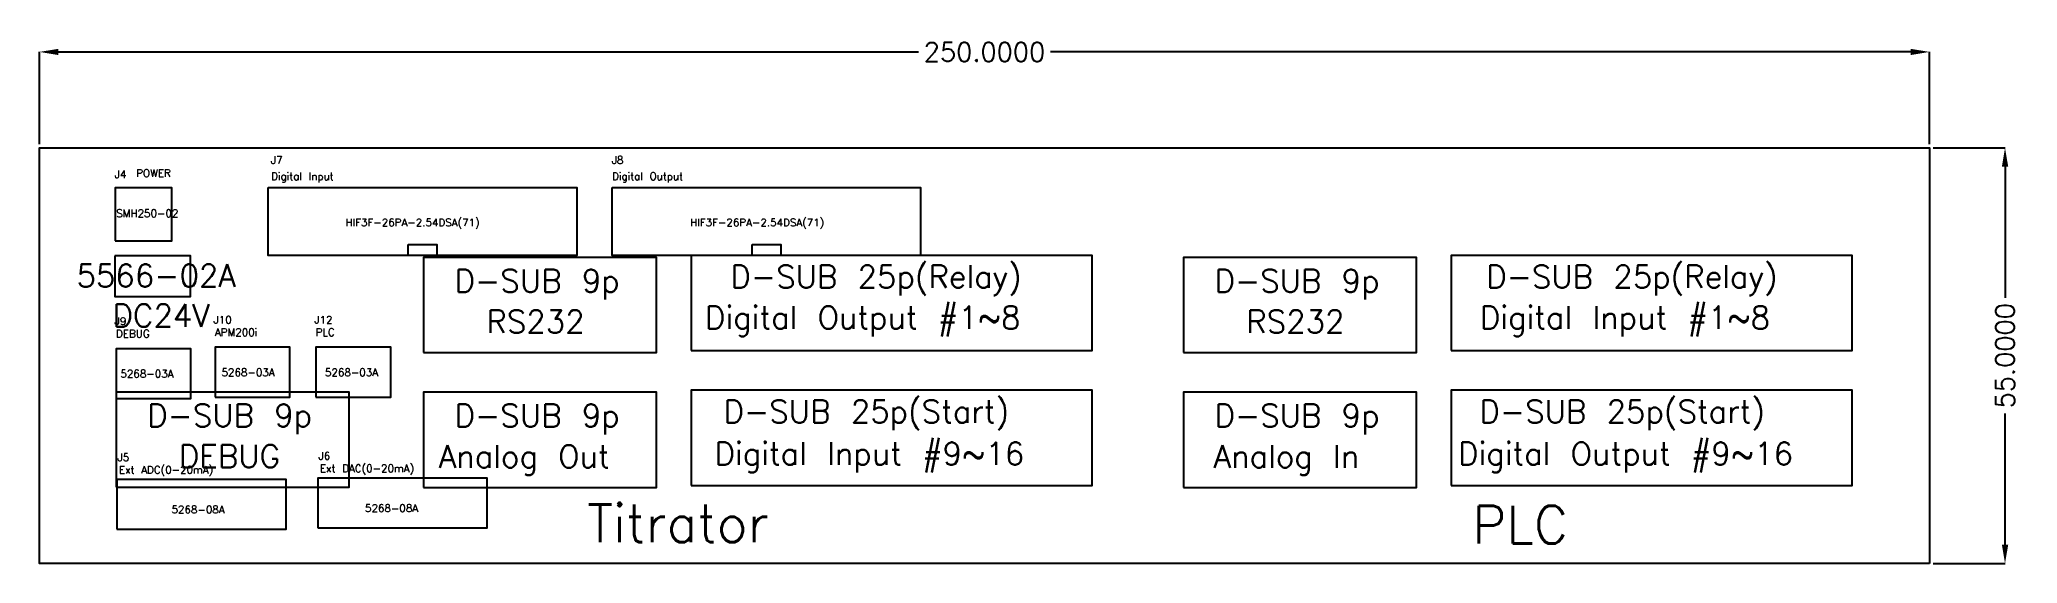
# Model space of a CAD drawing. Header units: millimetres. Extents: x -210 to 52, y 68 to 138.
import ezdxf

# ---------------------------------------------------------------- set-up
doc = ezdxf.new("R2010")
doc.units = ezdxf.units.MM
doc.layers.add('DIMENSION', color=3, linetype='Continuous', lineweight=25)
doc.styles.get("Standard").update_dxf_attribs({"font": 'txt.shx'})
doc.dimstyles.get("Standard").update_dxf_attribs({"dimscale": 100, "dimtxt": 2.5, "dimasz": 2.5, "dimexe": 0, "dimexo": 0.5, "dimgap": 1, "dimtad": 0, "dimtoh": 1, "dimdec": 4, "dimzin": 0, "dimdsep": 46, "dimtxsty": 'Standard', "dimcen": 2.5, "dimadec": 0, "dimazin": 0, "dimtfac": 1, "dimtdec": 4, "dimtofl": 0, "dimtmove": 0, "dimatfit": 3, "dimfxl": 1, "dimtolj": 1, "dimtzin": 0, "dimarcsym": 0})

# ---------------------------------------------------------------- blocks, each defined once
blk = doc.blocks.new('*D9')
at = {"layer": 'Defpoints', "color": 0}
for p in [(40.36, 135.99), (-209.64, 123.29), (40.36, 123.29)]:
    blk.add_point(p, dxfattribs=at)
at = {"layer": 'DIMENSION', "color": 0, "lineweight": -2}
for p, q in [((-209.64, 123.79), (-209.64, 135.99)), ((-207.14, 135.99), (-93.35, 135.99)), ((37.86, 135.99), (-75.93, 135.99)), ((40.36, 123.79), (40.36, 135.99))]:
    blk.add_line(p, q, dxfattribs=at)
at = {"layer": 'DIMENSION', "color": 0}
for points in [[(-207.14, 136.4), (-207.14, 135.57), (-209.64, 135.99)], [(37.86, 135.57), (37.86, 136.4), (40.36, 135.99)]]:
    blk.add_solid(points, dxfattribs=at)
at = {"layer": 'DIMENSION', "color": 0, "insert": (-84.64, 135.99), "char_height": 2.5, "attachment_point": 5}
blk.add_mtext('\\A1;250.0000', dxfattribs=at)
blk = doc.blocks.new('*D10')
at = {"layer": 'Defpoints', "color": 0}
for p in [(40.36, 123.29), (40.36, 68.29), (50.36, 68.29)]:
    blk.add_point(p, dxfattribs=at)
at = {"layer": 'DIMENSION', "color": 0, "lineweight": -2}
for p, q in [((40.86, 123.29), (50.36, 123.29)), ((50.36, 120.79), (50.36, 103.46)), ((50.36, 70.79), (50.36, 88.13)), ((40.86, 68.29), (50.36, 68.29))]:
    blk.add_line(p, q, dxfattribs=at)
at = {"layer": 'DIMENSION', "color": 0}
for points in [[(50.78, 120.79), (49.94, 120.79), (50.36, 123.29)], [(49.94, 70.79), (50.78, 70.79), (50.36, 68.29)]]:
    blk.add_solid(points, dxfattribs=at)
at = {"layer": 'DIMENSION', "color": 0, "insert": (50.36, 95.79), "char_height": 2.5, "attachment_point": 5, "rotation": 90}
blk.add_mtext('\\A1;55.0000', dxfattribs=at)

msp = doc.modelspace()

# ---------------------------------------------------------------- linework, layer by layer
for points in [[(40.35945, 68.2917), (-209.64055, 68.2917), (-209.64055, 123.2917), (40.35945, 123.2917)], [(-199.66569, 109.02493), (-199.66569, 103.62493), (-189.66569, 103.62493), (-189.66569, 109.02493)], [(-158.83779, 96.18959), (-128.02779, 96.18959), (-128.02779, 108.78959), (-158.83779, 108.78959)], [(-123.43926, 96.4598), (-70.39926, 96.4598), (-70.39926, 109.0598), (-123.43926, 109.0598)], [(-58.31678, 96.18959), (-27.50678, 96.18959), (-27.50678, 108.78959), (-58.31678, 108.78959)], [(-22.91825, 96.4598), (30.12175, 96.4598), (30.12175, 109.0598), (-22.91825, 109.0598)], [(-199.51557, 78.37023), (-168.70557, 78.37023), (-168.70557, 90.97023), (-199.51557, 90.97023)], [(-158.83779, 78.35521), (-128.02779, 78.35521), (-128.02779, 90.95521), (-158.83779, 90.95521)], [(-123.43926, 78.62543), (-70.39926, 78.62543), (-70.39926, 91.22543), (-123.43926, 91.22543)], [(-58.31678, 78.35521), (-27.50678, 78.35521), (-27.50678, 90.95521), (-58.31678, 90.95521)], [(-22.91825, 78.62543), (30.12175, 78.62543), (30.12175, 91.22543), (-22.91825, 91.22543)]]:
    msp.add_lwpolyline(points, close=True)
at = {"color": 2}
for points in [[(-199.62129, 111.00152), (-192.12129, 111.00152), (-192.12129, 118.00152), (-199.62129, 118.00152)], [(-179.38935, 118.05496), (-138.58935, 118.05496), (-138.58935, 109.05496), (-179.38935, 109.05496)], [(-133.8862, 118.05496), (-93.0862, 118.05496), (-93.0862, 109.05496), (-133.8862, 109.05496)], [(-160.89459, 110.50031), (-157.08411, 110.50031), (-157.08411, 109.05496), (-160.89459, 109.05496)], [(-115.39144, 110.50031), (-111.58096, 110.50031), (-111.58096, 109.05496), (-115.39144, 109.05496)], [(-186.43232, 90.29688), (-176.53232, 90.29688), (-176.53232, 96.89688), (-186.43232, 96.89688)], [(-173.09317, 90.29688), (-163.19317, 90.29688), (-163.19317, 96.89688), (-173.09317, 96.89688)], [(-199.51259, 90.11674), (-189.61259, 90.11674), (-189.61259, 96.71674), (-199.51259, 96.71674)], [(-199.4305, 72.81728), (-177.0305, 72.81728), (-177.0305, 79.41728), (-199.4305, 79.41728)], [(-172.8113, 72.99743), (-150.4113, 72.99743), (-150.4113, 79.59743), (-172.8113, 79.59743)]]:
    msp.add_lwpolyline(points, close=True, dxfattribs=at)

# ---------------------------------------------------------------- texts
for s, p in [('POWER', (-196.86034, 119.44349)), ('J7', (-179.03923, 121.19162)), ('J8', (-133.94215, 121.19162)), ('J4', (-199.70097, 119.29166)), ('Digital Input', (-179.00687, 119.03012)), ('Digital Output', (-133.90979, 119.03012)), ('SMH250-02', (-199.50718, 114.12843)), ('HIF3F-26PA-2.54DSA(71)', (-169.17544, 112.92028)), ('HIF3F-26PA-2.54DSA(71)', (-123.58562, 112.92028)), ('J9', (-199.70514, 99.85835)), ('J10', (-186.62487, 100.03849)), ('APM200i', (-186.45372, 98.38399)), ('J12', (-173.28572, 100.03849)), ('DEBUG', (-199.53399, 98.20384)), ('PLC', (-173.11456, 98.38399)), ('5268-03A', (-198.94564, 92.89802)), ('5268-03A', (-185.57017, 93.07816)), ('5268-03A', (-171.88527, 93.07816)), ('J5', (-199.31527, 81.84383)), ('Ext ADC(0-20mA)', (-199.14411, 80.18933)), ('J6', (-172.73109, 82.02398)), ('Ext DAC(0-20mA)', (-172.55993, 80.36947)), ('5268-08A', (-192.18733, 74.9282)), ('5268-08A', (-166.58766, 75.10835))]:
    msp.add_text(s, height=1, dxfattribs=at).set_placement(p)
for s, height, p in [('5566-02A', 3, (-204.75479, 104.88159)), ('D-SUB 25p(Relay)', 3, (-118.24508, 104.74648)), ('D-SUB 25p(Relay)', 3, (-18.2645, 104.74648)), ('D-SUB 9p', 3, (-154.72447, 104.20605)), ('D-SUB 9p', 3, (-54.20346, 104.20605)), ('DC24V', 3, (-199.97094, 99.59733)), ('Digital Output #1~8', 3, (-121.60779, 99.34213)), ('Digital Input #1~8', 3, (-19.10518, 99.34213)), ('RS232', 3, (-150.52109, 98.80169)), ('RS232', 3, (-50.00008, 98.80169)), ('D-SUB 9p', 3, (-195.40226, 86.38669)), ('D-SUB 9p', 3, (-154.72447, 86.37167)), ('D-SUB 25p(Start)', 3, (-119.1458, 86.91211)), ('D-SUB 9p', 3, (-54.20346, 86.37167)), ('D-SUB 25p(Start)', 3, (-19.16523, 86.91211)), ('DEBUG', 3, (-191.19887, 80.98233)), ('Analog Out', 3, (-156.82617, 80.96732)), ('Digital Input #9~16', 3, (-120.34677, 81.32761)), ('Analog In', 3, (-54.32356, 80.96732)), ('Digital Output #9~16', 3, (-21.9875, 81.32761)), ('Titrator', 5, (-137.19535, 71.10937)), ('PLC', 5, (-20.10098, 70.92923))]:
    msp.add_text(s, height=height).set_placement(p)

# ---------------------------------------------------------------- dimensions: what is measured, and where the dimension line sits
at = {"layer": 'DIMENSION'}
dim = msp.add_linear_dim(base=(40.35945, 135.98666), p1=(-209.64055, 123.2917), p2=(40.35945, 123.2917), dimstyle='Standard', override={"dimscale": 1, "dimlfac": 1, "dimtxsty": 'Standard', "dimsah": 1, "dimtolj": 1}, dxfattribs=at)
dim.commit()
dim.dimension.update_dxf_attribs({"geometry": '*D9', "text_midpoint": (-84.64055, 135.98666)})
dim = msp.add_linear_dim(base=(50.35945, 68.2917), p1=(40.35945, 123.2917), p2=(40.35945, 68.2917), angle=270, dimstyle='Standard', override={"dimscale": 1, "dimlfac": 1, "dimtxsty": 'Standard', "dimsah": 1, "dimtolj": 1}, dxfattribs=at)
dim.commit()
dim.dimension.update_dxf_attribs({"geometry": '*D10', "text_midpoint": (50.35945, 95.7917)})

doc.saveas('drawing.dxf')
